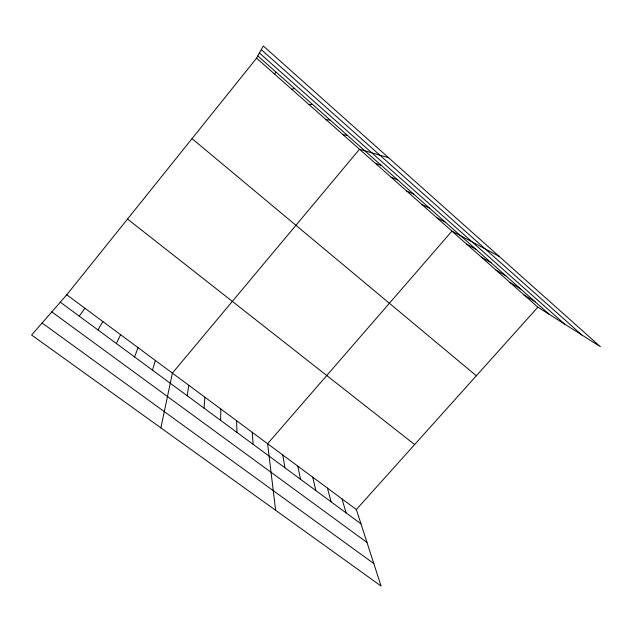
<?xml version="1.0" encoding="UTF-8"?>
<svg xmlns="http://www.w3.org/2000/svg" width="632" height="632" viewBox="0 0 632 632"><rect width="100%" height="100%" fill="white"/><g stroke="black" fill="none" stroke-linecap="round" stroke-linejoin="round"><path stroke-width="0.95" d="M220.6 420.351L220.852 409.046M204.025 408.138L204.894 397.212M187.254 395.766L188.739 385.236M160.876 427.872L172.394 373.109L359.505 149.255L388.562 157.716M152.533 370.17L155.346 360.469M134.577 356.93L138.076 347.663M116.375 343.516L120.594 334.691M256.592 58.152L263.315 45.962L600.4 346.723L537.872 307.168L256.592 58.152L66.763 294.781L31.6 335.007L381.072 586.038L356.353 509.534L66.763 294.781M97.936 329.92L102.882 321.562M79.245 316.142L84.941 308.258M356.353 509.534L537.872 307.168M274.327 73.849L276.287 72.301M291.818 89.333L294.488 88.441M309.08 104.612L312.445 104.359M326.112 119.693L330.149 120.056M342.915 134.577L347.616 135.54M375.4 163.333L381.341 165.434M391.097 177.221L397.623 179.875M406.597 190.943L413.691 194.119M421.907 204.499L429.562 208.189M437.02 217.882L445.22 222.077M499.177 256.41L451.959 231.107L267.605 443.719L275.615 510.285M466.716 244.165L475.959 249.324M481.292 257.074L491.032 262.691M495.693 269.825L505.924 275.892M509.921 282.417L520.626 288.927M523.983 294.868L535.154 301.804M42.099 322.992L373.804 563.547M51.808 311.892L367.002 542.493M60.301 302.175L360.975 523.849M127.514 219.051L414.632 444.557M192.025 138.637L476.331 375.779M257.817 55.932L549.5 314.523M259.436 52.993L564.692 324.129M261.293 49.628L581.914 335.023M341.983 498.877L346.115 512.892M327.447 488.094L331.073 501.808M312.745 477.192L315.858 490.582M297.87 466.163L300.461 479.23M282.828 455.008L284.874 467.735M252.208 432.296L253.124 444.336M236.621 420.738L236.96 432.414"/></g></svg>
